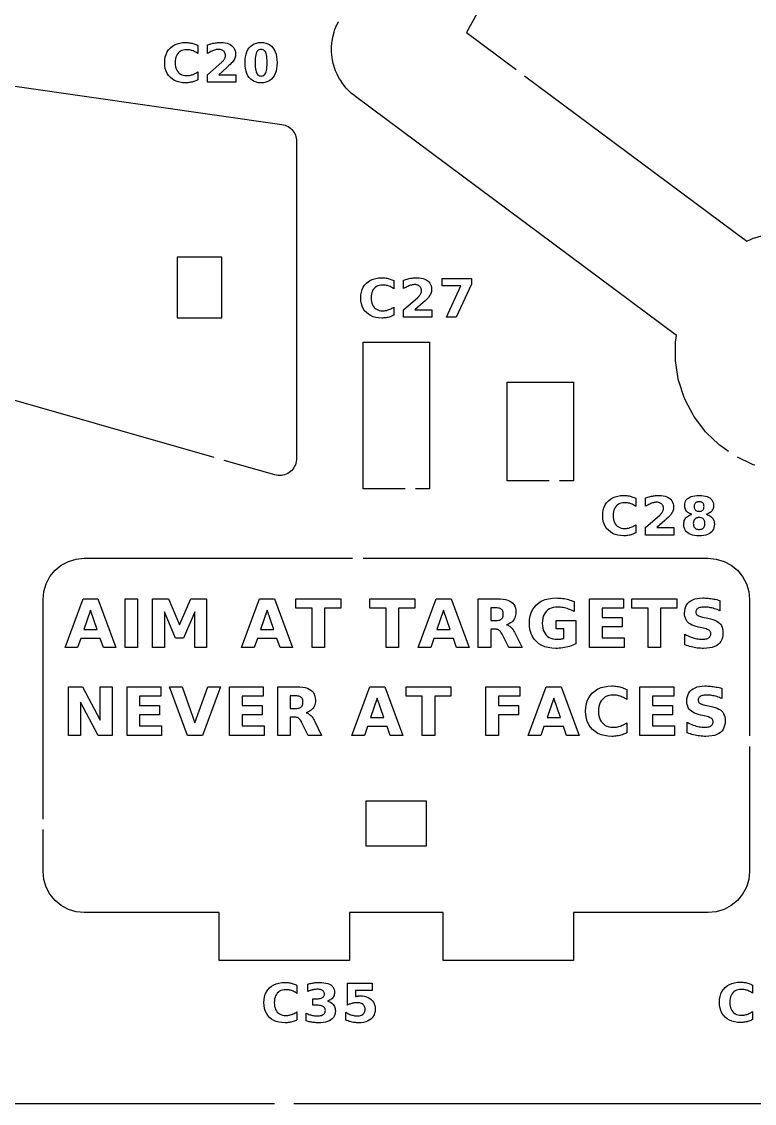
# Model space of a CAD drawing. Header units: millimetres. Extents: x 0 to 300, y 5 to 290.
# Drawn here: x 58.6 to 104.4, y 150 to 217.6 of the extents above; entities that cross this region are included whole.
import ezdxf

# ---------------------------------------------------------------- set-up
doc = ezdxf.new("R2010")
doc.units = ezdxf.units.MM
doc.layers.add('CUT', color=1, linetype='CONTINUOUS')
doc.layers.add('ENGRAVE', color=5, linetype='CONTINUOUS')

msp = doc.modelspace()

# ---------------------------------------------------------------- linework, layer by layer
at = {"layer": 'CUT', "color": 1}
for points in [[(88.0529, 219.9746), (86.3875, 216.9359), (89.497, 214.6198)], [(102.773, 190.743), (102.2959, 191.0723), (102.2118, 191.1355), (102.133, 191.2052), (101.4059, 191.9036), (101.333, 191.9795), (101.2665, 192.061), (100.6608, 192.867), (100.6011, 192.9536), (100.5485, 193.0447), (100.0799, 193.9374), (100.0348, 194.0324), (99.9975, 194.1308), (99.6783, 195.0871), (99.649, 195.1881), (99.628, 195.2912), (99.4662, 196.2864), (99.4536, 196.3908), (99.4493, 196.4959), (99.4493, 197.5041), (99.4536, 197.6092), (99.4662, 197.7136), (99.512, 197.9951), (79.4561, 212.934), (79.4077, 212.9718), (79.2094, 213.1348), (79.1184, 213.2173), (78.957, 213.378), (78.8742, 213.4687), (78.7289, 213.644), (78.6552, 213.7423), (78.5273, 213.9307), (78.4632, 214.0355), (78.3538, 214.2352), (78.3, 214.3456), (78.2102, 214.5549), (78.1671, 214.67), (78.0977, 214.8868), (78.0658, 215.0055), (78.0173, 215.2279), (77.9969, 215.3491), (77.9698, 215.5752), (77.961, 215.6977), (77.9557, 215.9253), (77.9586, 216.0482), (77.9749, 216.2753), (77.9896, 216.3973), (78.0275, 216.6218), (78.0537, 216.7418), (78.1128, 216.9617), (78.1503, 217.0787), (78.2302, 217.2919), (78.2787, 217.4048), (78.3911, 217.6355)], [(90.0183, 214.2315), (103.904, 203.8885), (104.2185, 204.0378), (104.3153, 204.079), (104.4151, 204.1123), (105.3835, 204.3928), (105.4856, 204.418), (105.5894, 204.4349), (106.5903, 204.5564), (106.6951, 204.5649), (106.8003, 204.5649), (107.8077, 204.5243), (107.9126, 204.5158), (108.0164, 204.4989), (109.0042, 204.2973), (109.1064, 204.2721), (109.2062, 204.2388), (109.4684, 204.1393), (124.3127, 217.4196), (124.2712, 217.4961), (124.2219, 217.6124), (124.1838, 217.7329)], [(54.373, 214.1225), (74.8538, 211.1966), (74.9526, 211.1777), (75.0508, 211.1489), (75.1459, 211.111), (75.2369, 211.0641), (75.3231, 211.0088), (75.4036, 210.9456), (75.4777, 210.875), (75.5448, 210.7976), (75.6042, 210.7143), (75.6554, 210.6256), (75.698, 210.5325), (75.7315, 210.4358), (75.7556, 210.3363), (75.7702, 210.235), (75.775, 210.1345), (75.775, 190.3239), (75.77, 190.2213), (75.7548, 190.1178), (75.7296, 190.0163), (75.6947, 189.9177), (75.6503, 189.823), (75.597, 189.733), (75.5351, 189.6487), (75.4654, 189.5707), (75.3884, 189.4999), (75.3049, 189.437), (75.2157, 189.3824), (75.1216, 189.3367), (75.0235, 189.3005), (74.9223, 189.2739), (74.8191, 189.2573), (74.7147, 189.2507), (74.6102, 189.2544), (74.5065, 189.2682), (74.4064, 189.2916), (71.2416, 190.1958)], [(82.55, 188.425), (79.925, 188.425), (79.925, 197.575), (84.075, 197.575), (84.075, 188.425), (83.2, 188.425)], [(70.6166, 190.3744), (48.4029, 196.7212)], [(91.55, 188.925), (88.925, 188.925), (88.925, 195.075), (93.075, 195.075), (93.075, 188.925), (92.2, 188.925)], [(104.4151, 189.8877), (104.3153, 189.921), (104.2185, 189.9622), (103.3177, 190.3897)], [(59.925, 167.7612), (59.925, 181.5037), (59.9741, 182.0024), (60.1207, 182.4855), (60.3587, 182.9308), (60.6789, 183.3211), (61.0692, 183.6413), (61.5145, 183.8793), (61.9976, 184.0259), (62.4963, 184.075), (79.2723, 184.075)], [(79.9223, 184.075), (101.5037, 184.075), (102.0024, 184.0259), (102.4855, 183.8793), (102.9308, 183.6413), (103.3211, 183.3211), (103.6413, 182.9308), (103.8793, 182.4855), (104.0259, 182.0024), (104.075, 181.5037), (104.075, 172.9665)], [(104.075, 172.3165), (104.075, 164.4963), (104.0259, 163.9976), (103.8793, 163.5145), (103.6413, 163.0692), (103.3211, 162.6789), (102.9308, 162.3587), (102.4855, 162.1207), (102.0024, 161.9741), (101.5037, 161.925), (93.075, 161.925), (93.075, 158.925), (84.925, 158.925), (84.925, 161.925), (79.075, 161.925), (79.075, 158.925), (70.925, 158.925), (70.925, 161.925), (62.4963, 161.925), (61.9976, 161.9741), (61.5145, 162.1207), (61.0692, 162.3587), (60.6789, 162.6789), (60.3587, 163.0692), (60.1207, 163.5145), (59.9741, 163.9976), (59.925, 164.4963), (59.925, 167.1112)], [(25.6, 150), (74.4, 150)], [(75.6, 150), (124.4, 150)]]:
    msp.add_lwpolyline(points, dxfattribs=at)
for points in [[(71.095, 202.895), (68.305, 202.895), (68.305, 199.105), (71.095, 199.105), (71.095, 202.895)], [(83.895, 166.105), (83.895, 168.895), (80.105, 168.895), (80.105, 166.105), (83.895, 166.105)]]:
    msp.add_lwpolyline(points, close=True, dxfattribs=at)
at = {"layer": 'ENGRAVE', "color": 5}
for points in [[(69.5373, 213.9467), (69.4785, 213.9205), (69.419, 213.8968), (69.3586, 213.8755), (69.2975, 213.8566), (69.2355, 213.8402), (69.1726, 213.8263), (69.1089, 213.8149), (69.0442, 213.8061), (68.9787, 213.7997), (68.9122, 213.7959), (68.8448, 213.7947), (68.6495, 213.8041), (68.4681, 213.8324), (68.3008, 213.8795), (68.1475, 213.9455), (68.0082, 214.0303), (67.8829, 214.134), (67.7745, 214.2538), (67.6858, 214.3871), (67.6168, 214.5338), (67.5675, 214.6939), (67.538, 214.8675), (67.5281, 215.0544), (67.538, 215.2419), (67.5675, 215.4158), (67.6168, 215.5763), (67.6858, 215.7232), (67.7745, 215.8566), (67.8829, 215.9765), (68.0082, 216.0802), (68.1475, 216.165), (68.3008, 216.231), (68.4681, 216.2781), (68.6495, 216.3064), (68.8448, 216.3158), (68.9122, 216.3146), (68.9787, 216.3108), (69.0442, 216.3044), (69.1089, 216.2956), (69.1726, 216.2842), (69.2355, 216.2702), (69.2975, 216.2538), (69.3586, 216.235), (69.419, 216.2137), (69.4785, 216.19), (69.5373, 216.1638), (69.5952, 216.1352), (69.5952, 215.6322), (69.5373, 215.6701), (69.4796, 215.7044), (69.4222, 215.7352), (69.3651, 215.7624), (69.3083, 215.7862), (69.2517, 215.8064), (69.1948, 215.8233), (69.1369, 215.8371), (69.078, 215.8479), (69.0181, 215.8556), (68.9572, 215.8602), (68.8953, 215.8617), (68.7875, 215.8558), (68.6877, 215.8378), (68.5958, 215.808), (68.5119, 215.7662), (68.436, 215.7125), (68.368, 215.6469), (68.3093, 215.5707), (68.2613, 215.4856), (68.2239, 215.3913), (68.1972, 215.2881), (68.1812, 215.1758), (68.1759, 215.0544), (68.1812, 214.9336), (68.1972, 214.8217), (68.2239, 214.7187), (68.2613, 214.6247), (68.3093, 214.5397), (68.368, 214.4636), (68.436, 214.398), (68.5119, 214.3442), (68.5958, 214.3025), (68.6877, 214.2726), (68.7875, 214.2547), (68.8953, 214.2488), (68.9572, 214.2503), (69.0181, 214.2549), (69.078, 214.2626), (69.1369, 214.2734), (69.1948, 214.2872), (69.2517, 214.3041), (69.3083, 214.3243), (69.3651, 214.348), (69.4222, 214.3753), (69.4796, 214.4061), (69.5373, 214.4404), (69.5952, 214.4783), (69.5952, 213.9753), (69.5373, 213.9467)], [(71.9713, 213.8419), (70.2054, 213.8419), (70.2054, 214.3025), (71.0924, 215.0854), (71.1303, 215.121), (71.1648, 215.1564), (71.1958, 215.1916), (71.2234, 215.2264), (71.2475, 215.261), (71.2682, 215.2953), (71.2856, 215.3297), (71.2999, 215.3646), (71.3109, 215.3999), (71.3188, 215.4356), (71.3236, 215.4719), (71.3252, 215.5085), (71.322, 215.5636), (71.3124, 215.615), (71.2965, 215.6627), (71.2742, 215.7067), (71.2455, 215.747), (71.2104, 215.7836), (71.1701, 215.8154), (71.1255, 215.8415), (71.0768, 215.8617), (71.0238, 215.8762), (70.9666, 215.8849), (70.9053, 215.8878), (70.8557, 215.886), (70.8045, 215.8808), (70.7519, 215.8721), (70.6976, 215.8599), (70.6419, 215.8442), (70.5846, 215.8251), (70.5259, 215.8025), (70.4658, 215.7765), (70.4044, 215.7472), (70.3416, 215.7144), (70.2774, 215.6783), (70.2119, 215.6387), (70.2119, 216.1726), (70.2823, 216.195), (70.3524, 216.2155), (70.4223, 216.2342), (70.4918, 216.2511), (70.5612, 216.2661), (70.6302, 216.2792), (70.6989, 216.2904), (70.7671, 216.2995), (70.8349, 216.3067), (70.9022, 216.3118), (70.9691, 216.3148), (71.0355, 216.3158), (71.1755, 216.3105), (71.3047, 216.2945), (71.423, 216.2678), (71.5306, 216.2305), (71.6274, 216.1824), (71.7134, 216.1238), (71.7872, 216.0555), (71.8476, 215.9789), (71.8946, 215.8939), (71.9282, 215.8004), (71.9483, 215.6986), (71.9551, 215.5883), (71.9522, 215.5228), (71.9437, 215.4589), (71.9294, 215.3964), (71.9095, 215.3355), (71.8839, 215.276), (71.8525, 215.218), (71.8121, 215.1575), (71.759, 215.0906), (71.6934, 215.0172), (71.6153, 214.9373), (71.5245, 214.851), (71.4212, 214.7582), (70.902, 214.3025), (71.9713, 214.3025), (71.9713, 213.8419)], [(74.4891, 214.5196), (74.4385, 214.3719), (74.3734, 214.2396), (74.2938, 214.1226), (74.2009, 214.0224), (74.096, 213.9404), (73.9789, 213.8767), (73.8496, 213.8311), (73.7083, 213.8038), (73.5549, 213.7947), (73.4009, 213.8038), (73.2592, 213.8311), (73.1297, 213.8767), (73.0123, 213.9404), (72.9072, 214.0224), (72.8143, 214.1226), (72.7347, 214.2396), (72.6696, 214.3719), (72.619, 214.5196), (72.5828, 214.6825), (72.5611, 214.8608), (72.5539, 215.0544), (72.5611, 215.2485), (72.5828, 215.4272), (72.619, 215.5905), (72.6696, 215.7384), (72.7347, 215.8708), (72.8143, 215.9879), (72.9072, 216.0881), (73.0123, 216.1701), (73.1297, 216.2338), (73.2592, 216.2794), (73.4009, 216.3067), (73.5549, 216.3158), (73.7083, 216.3067), (73.8496, 216.2794), (73.9789, 216.2338), (74.096, 216.1701), (74.2009, 216.0881), (74.2938, 215.9879), (74.3734, 215.8708), (74.4385, 215.7384), (74.4891, 215.5905), (74.5253, 215.4272), (74.547, 215.2485), (74.5542, 215.0544), (74.547, 214.8608), (74.5253, 214.6825), (74.4891, 214.5196)], [(73.9062, 215.4477), (73.8896, 215.5472), (73.8682, 215.6318), (73.8421, 215.7014), (73.8104, 215.7583), (73.7722, 215.8049), (73.7276, 215.8412), (73.6765, 215.8671), (73.6189, 215.8826), (73.5549, 215.8878), (73.4908, 215.8826), (73.4332, 215.8671), (73.3819, 215.8412), (73.3371, 215.8049), (73.2987, 215.7583), (73.2668, 215.7014), (73.2404, 215.6318), (73.2189, 215.5472), (73.2021, 215.4477), (73.1901, 215.3332), (73.1829, 215.2037), (73.1805, 215.0593), (73.1829, 214.9133), (73.1901, 214.7824), (73.2021, 214.6667), (73.2189, 214.566), (73.2404, 214.4804), (73.2668, 214.4099), (73.2987, 214.3522), (73.3371, 214.305), (73.3819, 214.2683), (73.4332, 214.2421), (73.4908, 214.2263), (73.5549, 214.2211), (73.6184, 214.2263), (73.6757, 214.2421), (73.7266, 214.2683), (73.7712, 214.305), (73.8094, 214.3522), (73.8413, 214.4099), (73.8677, 214.4804), (73.8892, 214.566), (73.906, 214.6667), (73.918, 214.7824), (73.9252, 214.9133), (73.9276, 215.0593), (73.9252, 215.2037), (73.9181, 215.3332), (73.9062, 215.4477)], [(81.7888, 199.2417), (81.7301, 199.2155), (81.6705, 199.1917), (81.6102, 199.1705), (81.549, 199.1516), (81.487, 199.1352), (81.4242, 199.1213), (81.3604, 199.1099), (81.2958, 199.101), (81.2302, 199.0947), (81.1638, 199.0909), (81.0964, 199.0896), (80.9011, 199.099), (80.7197, 199.1273), (80.5524, 199.1745), (80.3991, 199.2404), (80.2598, 199.3253), (80.1345, 199.429), (80.0261, 199.5488), (79.9374, 199.6821), (79.8684, 199.8288), (79.8191, 199.9889), (79.7895, 200.1624), (79.7797, 200.3494), (79.7895, 200.5369), (79.8191, 200.7108), (79.8684, 200.8712), (79.9374, 201.0181), (80.0261, 201.1515), (80.1345, 201.2714), (80.2598, 201.3751), (80.3991, 201.46), (80.5524, 201.5259), (80.7197, 201.5731), (80.9011, 201.6013), (81.0964, 201.6108), (81.1638, 201.6095), (81.2302, 201.6057), (81.2958, 201.5994), (81.3604, 201.5905), (81.4242, 201.5791), (81.487, 201.5652), (81.549, 201.5488), (81.6102, 201.5299), (81.6705, 201.5086), (81.7301, 201.4849), (81.7888, 201.4587), (81.8467, 201.4301), (81.8467, 200.9272), (81.7888, 200.965), (81.7312, 200.9993), (81.6738, 201.0301), (81.6167, 201.0574), (81.5599, 201.0811), (81.5033, 201.1013), (81.4464, 201.1182), (81.3885, 201.1321), (81.3296, 201.1428), (81.2697, 201.1505), (81.2088, 201.1551), (81.1469, 201.1567), (81.0391, 201.1507), (80.9393, 201.1328), (80.8474, 201.103), (80.7635, 201.0612), (80.6875, 201.0075), (80.6195, 200.9418), (80.5608, 200.8657), (80.5128, 200.7805), (80.4755, 200.6863), (80.4488, 200.583), (80.4328, 200.4707), (80.4275, 200.3494), (80.4328, 200.2285), (80.4488, 200.1166), (80.4755, 200.0137), (80.5128, 199.9197), (80.5608, 199.8347), (80.6195, 199.7586), (80.6875, 199.6929), (80.7635, 199.6392), (80.8474, 199.5974), (80.9393, 199.5676), (81.0391, 199.5497), (81.1469, 199.5437), (81.2088, 199.5453), (81.2697, 199.5499), (81.3296, 199.5576), (81.3885, 199.5683), (81.4464, 199.5821), (81.5033, 199.5991), (81.5599, 199.6193), (81.6167, 199.643), (81.6738, 199.6703), (81.7312, 199.7011), (81.7888, 199.7354), (81.8467, 199.7732), (81.8467, 199.2703), (81.7888, 199.2417)], [(84.2229, 199.1368), (82.457, 199.1368), (82.457, 199.5974), (83.344, 200.3803), (83.3819, 200.416), (83.4163, 200.4514), (83.4474, 200.4865), (83.4749, 200.5214), (83.4991, 200.556), (83.5198, 200.5903), (83.5372, 200.6247), (83.5514, 200.6595), (83.5625, 200.6948), (83.5704, 200.7306), (83.5752, 200.7668), (83.5768, 200.8035), (83.5736, 200.8586), (83.564, 200.91), (83.5481, 200.9577), (83.5258, 201.0017), (83.4971, 201.042), (83.462, 201.0785), (83.4217, 201.1104), (83.3771, 201.1364), (83.3283, 201.1567), (83.2754, 201.1711), (83.2182, 201.1798), (83.1568, 201.1827), (83.1072, 201.181), (83.0561, 201.1758), (83.0034, 201.1671), (82.9492, 201.1549), (82.8935, 201.1392), (82.8362, 201.1201), (82.7775, 201.0975), (82.7174, 201.0715), (82.6559, 201.0421), (82.5931, 201.0094), (82.529, 200.9732), (82.4635, 200.9337), (82.4635, 201.4675), (82.5339, 201.4899), (82.604, 201.5105), (82.6738, 201.5292), (82.7434, 201.546), (82.8127, 201.561), (82.8818, 201.5742), (82.9504, 201.5853), (83.0187, 201.5945), (83.0864, 201.6016), (83.1538, 201.6067), (83.2206, 201.6098), (83.287, 201.6108), (83.427, 201.6054), (83.5562, 201.5894), (83.6746, 201.5628), (83.7822, 201.5254), (83.879, 201.4774), (83.9649, 201.4187), (84.0388, 201.3505), (84.0992, 201.2739), (84.1462, 201.1888), (84.1798, 201.0954), (84.1999, 200.9935), (84.2066, 200.8832), (84.2038, 200.8178), (84.1952, 200.7538), (84.181, 200.6914), (84.1611, 200.6304), (84.1354, 200.5709), (84.1041, 200.513), (84.0636, 200.4525), (84.0106, 200.3856), (83.945, 200.3122), (83.8668, 200.2323), (83.7761, 200.146), (83.6728, 200.0532), (83.1536, 199.5974), (84.2229, 199.5974), (84.2229, 199.1368)], [(86.7, 201.2136), (85.7527, 199.1368), (85.1424, 199.1368), (86.0392, 201.1062), (84.8689, 201.1062), (84.8689, 201.5668), (86.7, 201.5668), (86.7, 201.2136)], [(96.9114, 185.634), (96.8527, 185.6078), (96.7932, 185.5841), (96.7328, 185.5628), (96.6716, 185.5439), (96.6097, 185.5275), (96.5468, 185.5136), (96.4831, 185.5022), (96.4184, 185.4933), (96.3529, 185.487), (96.2864, 185.4832), (96.219, 185.4819), (96.0237, 185.4914), (95.8423, 185.5196), (95.675, 185.5668), (95.5217, 185.6328), (95.3824, 185.7176), (95.2571, 185.8213), (95.1487, 185.9411), (95.06, 186.0744), (94.991, 186.2211), (94.9417, 186.3812), (94.9122, 186.5547), (94.9023, 186.7417), (94.9122, 186.9292), (94.9417, 187.1031), (94.991, 187.2636), (95.06, 187.4105), (95.1487, 187.5439), (95.2571, 187.6637), (95.3824, 187.7674), (95.5217, 187.8523), (95.675, 187.9183), (95.8423, 187.9654), (96.0237, 187.9937), (96.219, 188.0031), (96.2864, 188.0018), (96.3529, 187.998), (96.4184, 187.9917), (96.4831, 187.9828), (96.5468, 187.9715), (96.6097, 187.9575), (96.6716, 187.9411), (96.7328, 187.9223), (96.7932, 187.901), (96.8527, 187.8772), (96.9114, 187.8511), (96.9694, 187.8224), (96.9694, 187.3195), (96.9114, 187.3573), (96.8538, 187.3917), (96.7964, 187.4225), (96.7393, 187.4497), (96.6825, 187.4735), (96.6259, 187.4937), (96.569, 187.5106), (96.5111, 187.5244), (96.4522, 187.5352), (96.3923, 187.5428), (96.3314, 187.5475), (96.2695, 187.549), (96.1617, 187.543), (96.0619, 187.5251), (95.97, 187.4953), (95.8861, 187.4535), (95.8101, 187.3998), (95.7421, 187.3342), (95.6835, 187.258), (95.6355, 187.1728), (95.5981, 187.0786), (95.5714, 186.9754), (95.5554, 186.8631), (95.5501, 186.7417), (95.5554, 186.6209), (95.5714, 186.509), (95.5981, 186.406), (95.6355, 186.312), (95.6835, 186.227), (95.7421, 186.1509), (95.8101, 186.0852), (95.8861, 186.0315), (95.97, 185.9898), (96.0619, 185.9599), (96.1617, 185.942), (96.2695, 185.936), (96.3314, 185.9376), (96.3923, 185.9422), (96.4522, 185.9499), (96.5111, 185.9606), (96.569, 185.9745), (96.6259, 185.9914), (96.6825, 186.0116), (96.7393, 186.0353), (96.7964, 186.0626), (96.8538, 186.0934), (96.9114, 186.1277), (96.9694, 186.1655), (96.9694, 185.6626), (96.9114, 185.634)], [(99.3455, 185.5291), (97.5796, 185.5291), (97.5796, 185.9898), (98.4666, 186.7726), (98.5045, 186.8083), (98.539, 186.8437), (98.57, 186.8788), (98.5976, 186.9137), (98.6217, 186.9483), (98.6424, 186.9826), (98.6598, 187.017), (98.6741, 187.0519), (98.6851, 187.0872), (98.693, 187.1229), (98.6978, 187.1591), (98.6994, 187.1958), (98.6962, 187.2509), (98.6866, 187.3023), (98.6707, 187.35), (98.6484, 187.394), (98.6197, 187.4343), (98.5846, 187.4709), (98.5443, 187.5027), (98.4997, 187.5287), (98.451, 187.549), (98.398, 187.5635), (98.3408, 187.5721), (98.2795, 187.575), (98.2299, 187.5733), (98.1787, 187.5681), (98.1261, 187.5594), (98.0718, 187.5472), (98.0161, 187.5315), (97.9588, 187.5124), (97.9001, 187.4898), (97.84, 187.4638), (97.7786, 187.4345), (97.7158, 187.4017), (97.6516, 187.3656), (97.5861, 187.326), (97.5861, 187.8599), (97.6565, 187.8823), (97.7266, 187.9028), (97.7965, 187.9215), (97.866, 187.9384), (97.9354, 187.9533), (98.0044, 187.9665), (98.0731, 187.9777), (98.1413, 187.9868), (98.2091, 187.9939), (98.2764, 187.999), (98.3432, 188.0021), (98.4097, 188.0031), (98.5497, 187.9978), (98.6788, 187.9818), (98.7972, 187.9551), (98.9048, 187.9177), (99.0016, 187.8697), (99.0876, 187.811), (99.1614, 187.7428), (99.2218, 187.6662), (99.2688, 187.5811), (99.3024, 187.4877), (99.3225, 187.3858), (99.3293, 187.2756), (99.3264, 187.2101), (99.3179, 187.1462), (99.3036, 187.0837), (99.2837, 187.0227), (99.2581, 186.9633), (99.2267, 186.9053), (99.1863, 186.8448), (99.1332, 186.7779), (99.0676, 186.7045), (98.9895, 186.6246), (98.8987, 186.5383), (98.7954, 186.4455), (98.2762, 185.9898), (99.3455, 185.9898), (99.3455, 185.5291)], [(100.225, 186.9439), (100.1785, 186.984), (100.138, 187.0282), (100.1037, 187.0762), (100.0757, 187.128), (100.0538, 187.1836), (100.0382, 187.243), (100.0289, 187.3062), (100.0257, 187.3732), (100.0321, 187.4717), (100.0512, 187.562), (100.0831, 187.6442), (100.1277, 187.7183), (100.1851, 187.7842), (100.2552, 187.842), (100.3377, 187.8912), (100.4321, 187.9315), (100.5384, 187.9628), (100.6567, 187.9852), (100.7869, 187.9986), (100.9291, 188.0031), (101.0702, 187.9986), (101.1996, 187.9853), (101.3172, 187.963), (101.4231, 187.9318), (101.5173, 187.8918), (101.5996, 187.8428), (101.6698, 187.7852), (101.7271, 187.7194), (101.7718, 187.6452), (101.8036, 187.5628), (101.8228, 187.4722), (101.8291, 187.3732), (101.826, 187.3062), (101.8166, 187.243), (101.8008, 187.1836), (101.7789, 187.128), (101.7506, 187.0762), (101.716, 187.0282), (101.6753, 186.984), (101.6286, 186.9439), (101.5758, 186.9077), (101.5171, 186.8755), (101.4523, 186.8473), (101.3815, 186.8231), (101.4606, 186.7979), (101.533, 186.768), (101.5986, 186.7334), (101.6575, 186.694), (101.7097, 186.6498), (101.7551, 186.6009), (101.7936, 186.5474), (101.8251, 186.4894), (101.8497, 186.427), (101.8672, 186.36), (101.8777, 186.2886), (101.8812, 186.2127), (101.8745, 186.0972), (101.8545, 185.9915), (101.8212, 185.8956), (101.7745, 185.8095), (101.7145, 185.7332), (101.6411, 185.6667), (101.5547, 185.6102), (101.4553, 185.564), (101.3431, 185.5281), (101.218, 185.5025), (101.08, 185.4871), (100.9291, 185.4819), (100.7776, 185.4871), (100.6391, 185.5025), (100.5134, 185.5281), (100.4006, 185.564), (100.3007, 185.6102), (100.2137, 185.6667), (100.1399, 185.7332), (100.0795, 185.8095), (100.0325, 185.8956), (99.9989, 185.9915), (99.9787, 186.0972), (99.972, 186.2127), (99.9755, 186.2886), (99.986, 186.36), (100.0036, 186.427), (100.0281, 186.4894), (100.0596, 186.5474), (100.0982, 186.6009), (100.1436, 186.6498), (100.1957, 186.694), (100.2546, 186.7334), (100.3202, 186.768), (100.3926, 186.7979), (100.4717, 186.8231), (100.401, 186.8473), (100.3363, 186.8755), (100.2776, 186.9077), (100.225, 186.9439)], [(100.6383, 187.1816), (100.654, 187.1463), (100.6741, 187.1147), (100.6988, 187.0868), (100.7275, 187.0629), (100.7602, 187.0434), (100.7966, 187.0282), (100.8369, 187.0173), (100.8811, 187.0108), (100.9291, 187.0086), (100.976, 187.0108), (101.0193, 187.0173), (101.0589, 187.0282), (101.0947, 187.0434), (101.1269, 187.0629), (101.1553, 187.0868), (101.1797, 187.1147), (101.1996, 187.1463), (101.2151, 187.1816), (101.2262, 187.2206), (101.2328, 187.2633), (101.2351, 187.3097), (101.2328, 187.3561), (101.2262, 187.3988), (101.2151, 187.4377), (101.1996, 187.4729), (101.1797, 187.5043), (101.1553, 187.5319), (101.1269, 187.5555), (101.0947, 187.5749), (101.0589, 187.5899), (101.0193, 187.6006), (100.976, 187.6071), (100.9291, 187.6092), (100.8811, 187.607), (100.8369, 187.6005), (100.7966, 187.5897), (100.7602, 187.5745), (100.7275, 187.555), (100.6988, 187.5311), (100.6741, 187.5032), (100.654, 187.4718), (100.6383, 187.4367), (100.6271, 187.398), (100.6204, 187.3557), (100.6182, 187.3097), (100.6204, 187.2633), (100.6271, 187.2206), (100.6383, 187.1816)], [(100.7309, 186.5737), (100.6926, 186.5497), (100.6589, 186.5204), (100.63, 186.486), (100.6064, 186.4471), (100.5881, 186.4036), (100.575, 186.3554), (100.5671, 186.3027), (100.5645, 186.2453), (100.5671, 186.1879), (100.575, 186.1352), (100.5881, 186.0872), (100.6064, 186.0438), (100.63, 186.0051), (100.6589, 185.971), (100.6926, 185.9419), (100.7309, 185.9181), (100.7736, 185.8996), (100.8209, 185.8864), (100.8727, 185.8785), (100.9291, 185.8758), (100.9849, 185.8785), (101.0361, 185.8864), (101.0829, 185.8996), (101.1251, 185.9181), (101.1628, 185.9419), (101.196, 185.971), (101.2243, 186.0051), (101.2475, 186.0438), (101.2656, 186.0872), (101.2785, 186.1352), (101.2862, 186.1879), (101.2888, 186.2453), (101.2862, 186.3031), (101.2785, 186.3562), (101.2656, 186.4046), (101.2475, 186.4482), (101.2243, 186.4871), (101.196, 186.5212), (101.1628, 186.5503), (101.1251, 186.5741), (101.0829, 186.5926), (101.0361, 186.6058), (100.9849, 186.6137), (100.9291, 186.6164), (100.8727, 186.6137), (100.8209, 186.6057), (100.7736, 186.5924), (100.7309, 186.5737)], [(62.425, 181.5375), (63.3589, 181.5375), (64.484, 178.5), (63.6966, 178.5), (63.5054, 179.0534), (62.2806, 179.0534), (62.0873, 178.5), (61.3, 178.5), (62.425, 181.5375)], [(65.0535, 181.5375), (65.8368, 181.5375), (65.8368, 178.5), (65.0535, 178.5), (65.0535, 181.5375)], [(70.1497, 181.5375), (70.1497, 178.5), (69.4092, 178.5), (69.4092, 180.7217), (68.7093, 179.0839), (68.2129, 179.0839), (67.513, 180.7217), (67.513, 178.5), (66.7704, 178.5), (66.7704, 181.5375), (67.7673, 181.5375), (68.4591, 179.9119), (69.1549, 181.5375), (70.1497, 181.5375)], [(73.4636, 181.5375), (74.3975, 181.5375), (75.5225, 178.5), (74.7352, 178.5), (74.5439, 179.0534), (73.3192, 179.0534), (73.1259, 178.5), (72.3385, 178.5), (73.4636, 181.5375)], [(77.5223, 178.5), (76.739, 178.5), (76.739, 180.9455), (75.7299, 180.9455), (75.7299, 181.5375), (78.5294, 181.5375), (78.5294, 180.9455), (77.5223, 180.9455), (77.5223, 178.5)], [(82.1484, 178.5), (81.3652, 178.5), (81.3652, 180.9455), (80.356, 180.9455), (80.356, 181.5375), (83.1555, 181.5375), (83.1555, 180.9455), (82.1484, 180.9455), (82.1484, 178.5)], [(85.4238, 181.5375), (86.5489, 178.5), (85.7616, 178.5), (85.5703, 179.0534), (84.3455, 179.0534), (84.1523, 178.5), (83.3649, 178.5), (84.49, 181.5375), (85.4238, 181.5375)], [(88.3147, 181.5375), (88.5059, 181.5319), (88.6792, 181.5151), (88.8348, 181.4872), (88.9725, 181.448), (89.0925, 181.3976), (89.1946, 181.3361), (89.2801, 181.2625), (89.35, 181.1758), (89.4044, 181.0762), (89.4433, 180.9636), (89.4666, 180.8379), (89.4744, 180.6993), (89.4703, 180.6019), (89.4582, 180.5105), (89.438, 180.4252), (89.4097, 180.3457), (89.3733, 180.2723), (89.3289, 180.2049), (89.2763, 180.1433), (89.2155, 180.0874), (89.1466, 180.0371), (89.0694, 179.9924), (88.984, 179.9534), (88.8905, 179.9201), (88.9431, 179.9053), (88.9939, 179.8854), (89.0428, 179.8603), (89.0898, 179.8301), (89.135, 179.7948), (89.1783, 179.7543), (89.2208, 179.7075), (89.2635, 179.6533), (89.3063, 179.5918), (89.3492, 179.5228), (89.3924, 179.4464), (89.4357, 179.3626), (89.8609, 178.5), (89.0268, 178.5), (88.6565, 179.2548), (88.6191, 179.3267), (88.5816, 179.3907), (88.5438, 179.4466), (88.5059, 179.4944), (88.4679, 179.5343), (88.4296, 179.5661), (88.3892, 179.5916), (88.3445, 179.6124), (88.2956, 179.6286), (88.2425, 179.6402), (88.1851, 179.6472), (88.1235, 179.6495), (87.9017, 179.6495), (87.9017, 178.5), (87.1184, 178.5), (87.1184, 181.5375), (88.3147, 181.5375)], [(92.9252, 178.6012), (92.8232, 178.5676), (92.72, 178.5379), (92.6155, 178.5122), (92.5098, 178.4904), (92.403, 178.4726), (92.295, 178.4588), (92.186, 178.4489), (92.0758, 178.443), (91.9644, 178.441), (91.7202, 178.4528), (91.4936, 178.4881), (91.2844, 178.547), (91.0928, 178.6295), (90.9186, 178.7356), (90.762, 178.8652), (90.6265, 179.015), (90.5156, 179.1816), (90.4294, 179.3649), (90.3678, 179.5651), (90.3308, 179.782), (90.3185, 180.0157), (90.3311, 180.2518), (90.3687, 180.4705), (90.4314, 180.6718), (90.5193, 180.8557), (90.6322, 181.0222), (90.7702, 181.1713), (90.93, 181.3), (91.1084, 181.4053), (91.3053, 181.4872), (91.5207, 181.5457), (91.7547, 181.5807), (92.0072, 181.5924), (92.1075, 181.5909), (92.2064, 181.5861), (92.3039, 181.5782), (92.4, 181.5671), (92.4947, 181.5529), (92.588, 181.5355), (92.6797, 181.515), (92.7696, 181.4914), (92.8578, 181.4648), (92.9443, 181.4351), (93.029, 181.4024), (93.1119, 181.3666), (93.1119, 180.738), (93.0272, 180.7841), (92.9427, 180.8261), (92.8583, 180.8641), (92.7742, 180.898), (92.6902, 180.9278), (92.6063, 180.9536), (92.5225, 180.9754), (92.4387, 180.9932), (92.3548, 181.007), (92.2709, 181.0169), (92.1868, 181.0228), (92.1028, 181.0248), (91.9528, 181.0176), (91.8147, 180.9958), (91.6885, 180.9595), (91.5743, 180.9086), (91.4719, 180.8433), (91.3816, 180.7634), (91.3042, 180.67), (91.2408, 180.5641), (91.1916, 180.4457), (91.1564, 180.3149), (91.1353, 180.1715), (91.1283, 180.0157), (91.135, 179.8611), (91.1554, 179.7187), (91.1893, 179.5885), (91.2368, 179.4705), (91.2978, 179.3647), (91.3724, 179.2711), (91.4595, 179.1909), (91.558, 179.1253), (91.6679, 179.0742), (91.7892, 179.0378), (91.922, 179.0159), (92.0662, 179.0086), (92.1064, 179.0091), (92.1456, 179.0103), (92.1839, 179.0124), (92.2212, 179.0154), (92.2576, 179.0192), (92.293, 179.0239), (92.3273, 179.0295), (92.3605, 179.036), (92.3924, 179.0435), (92.4232, 179.0519), (92.4528, 179.0613), (92.4812, 179.0717), (92.4812, 179.6617), (92.0031, 179.6617), (92.0031, 180.1866), (93.2238, 180.1866), (93.2238, 178.7258), (93.1255, 178.6803), (93.026, 178.6388), (92.9252, 178.6012)], [(94.8634, 180.3799), (96.1147, 180.3799), (96.1147, 179.7878), (94.8634, 179.7878), (94.8634, 179.092), (96.2388, 179.092), (96.2388, 178.5), (94.0802, 178.5), (94.0802, 181.5375), (96.194, 181.5375), (96.194, 180.9455), (94.8634, 180.9455), (94.8634, 180.3799)], [(98.5234, 178.5), (97.7401, 178.5), (97.7401, 180.9455), (96.731, 180.9455), (96.731, 181.5375), (99.5304, 181.5375), (99.5304, 180.9455), (98.5234, 180.9455), (98.5234, 178.5)], [(101.9686, 180.8972), (101.8876, 180.9238), (101.8072, 180.9473), (101.7275, 180.9679), (101.6489, 180.9853), (101.5718, 180.9995), (101.4961, 181.0106), (101.4219, 181.0185), (101.3492, 181.0232), (101.2779, 181.0248), (101.1884, 181.0227), (101.107, 181.0162), (101.0338, 181.0055), (100.9687, 180.9905), (100.9117, 180.9711), (100.8629, 180.9475), (100.8218, 180.9194), (100.7883, 180.8865), (100.7622, 180.8488), (100.7435, 180.8065), (100.7323, 180.7593), (100.7286, 180.7074), (100.7311, 180.6682), (100.7387, 180.632), (100.7512, 180.5988), (100.7688, 180.5686), (100.7915, 180.5414), (100.8191, 180.5172), (100.8534, 180.495), (100.8959, 180.4739), (100.9465, 180.4539), (101.0054, 180.4349), (101.0725, 180.417), (101.1477, 180.4002), (101.4814, 180.3331), (101.6421, 180.2962), (101.7865, 180.2535), (101.9147, 180.2049), (102.0266, 180.1504), (102.1222, 180.0901), (102.2016, 180.0238), (102.2669, 179.9498), (102.3203, 179.8661), (102.3618, 179.7726), (102.3915, 179.6694), (102.4093, 179.5565), (102.4152, 179.4338), (102.4069, 179.2735), (102.3821, 179.1274), (102.3407, 178.9957), (102.2827, 178.8782), (102.2082, 178.775), (102.1171, 178.6862), (102.0091, 178.6112), (101.8835, 178.55), (101.7405, 178.5023), (101.58, 178.4682), (101.4021, 178.4478), (101.2067, 178.441), (101.1103, 178.4425), (101.0139, 178.4471), (100.9173, 178.4547), (100.8206, 178.4654), (100.7238, 178.4791), (100.6269, 178.4959), (100.5299, 178.5157), (100.4329, 178.5384), (100.3359, 178.5641), (100.239, 178.5927), (100.142, 178.6242), (100.045, 178.6587), (100.045, 179.3199), (100.1414, 179.2705), (100.2368, 179.2253), (100.3311, 179.1844), (100.4243, 179.1477), (100.5165, 179.1152), (100.6075, 179.087), (100.6975, 179.063), (100.7865, 179.0434), (100.8743, 179.0282), (100.9611, 179.0173), (101.0468, 179.0108), (101.1314, 179.0086), (101.2135, 179.011), (101.289, 179.0181), (101.3578, 179.03), (101.4199, 179.0466), (101.4753, 179.068), (101.5241, 179.0941), (101.5657, 179.1246), (101.5998, 179.1592), (101.6263, 179.1978), (101.6453, 179.2406), (101.6566, 179.2874), (101.6604, 179.3382), (101.6578, 179.3839), (101.6501, 179.4259), (101.6373, 179.4644), (101.6193, 179.4992), (101.5961, 179.5304), (101.5678, 179.5579), (101.5319, 179.5833), (101.4857, 179.6077), (101.4292, 179.6312), (101.3626, 179.6538), (101.2857, 179.6755), (101.1986, 179.6963), (100.8954, 179.7634), (100.7503, 179.7992), (100.6188, 179.8414), (100.501, 179.8901), (100.3967, 179.9452), (100.3061, 180.0067), (100.2291, 180.0747), (100.1648, 180.15), (100.1121, 180.2336), (100.0712, 180.3255), (100.042, 180.4255), (100.0244, 180.5339), (100.0186, 180.6505), (100.0267, 180.7959), (100.0511, 180.9297), (100.0918, 181.0518), (100.1488, 181.1623), (100.222, 181.2611), (100.3115, 181.3483), (100.4163, 181.4229), (100.5353, 181.4839), (100.6686, 181.5314), (100.8161, 181.5653), (100.9778, 181.5857), (101.1538, 181.5924), (101.2376, 181.5914), (101.3222, 181.5883), (101.4076, 181.583), (101.4938, 181.5757), (101.5808, 181.5663), (101.6685, 181.5548), (101.7572, 181.5412), (101.8469, 181.5255), (101.9376, 181.5078), (102.0293, 181.4879), (102.1221, 181.4659), (102.2158, 181.4419), (102.2158, 180.799), (102.1327, 180.8348), (102.0503, 180.8675), (101.9686, 180.8972)], [(63.308, 179.6169), (62.893, 180.8254), (62.4759, 179.6169), (63.308, 179.6169)], [(74.3466, 179.6169), (73.9316, 180.8254), (73.5145, 179.6169), (74.3466, 179.6169)], [(84.9579, 180.8254), (84.5409, 179.6169), (85.373, 179.6169), (84.9579, 180.8254)], [(88.4976, 180.2314), (88.5448, 180.2543), (88.5843, 180.2822), (88.6169, 180.316), (88.6436, 180.3564), (88.6644, 180.4033), (88.6792, 180.4567), (88.6881, 180.5168), (88.6911, 180.5833), (88.6881, 180.6492), (88.6792, 180.7086), (88.6644, 180.7614), (88.6436, 180.8076), (88.6169, 180.8473), (88.5843, 180.8804), (88.5448, 180.9077), (88.4976, 180.9301), (88.4426, 180.9475), (88.3799, 180.9599), (88.3095, 180.9674), (88.2313, 180.9699), (87.9017, 180.9699), (87.9017, 180.1907), (88.2313, 180.1907), (88.3095, 180.1932), (88.3799, 180.2008), (88.4426, 180.2136), (88.4976, 180.2314)], [(63.5003, 176.0375), (64.2429, 176.0375), (64.2429, 173), (63.368, 173), (62.2633, 175.0833), (62.2633, 173), (61.5207, 173), (61.5207, 176.0375), (62.3955, 176.0375), (63.5003, 173.9542), (63.5003, 176.0375)], [(65.9578, 174.8799), (67.209, 174.8799), (67.209, 174.2878), (65.9578, 174.2878), (65.9578, 173.592), (67.3331, 173.592), (67.3331, 173), (65.1745, 173), (65.1745, 176.0375), (67.2884, 176.0375), (67.2884, 175.4455), (65.9578, 175.4455), (65.9578, 174.8799)], [(71.0093, 176.0375), (69.8842, 173), (68.9504, 173), (67.8253, 176.0375), (68.6127, 176.0375), (69.4183, 173.7955), (70.222, 176.0375), (71.0093, 176.0375)], [(72.3621, 175.4455), (72.3621, 174.8799), (73.6133, 174.8799), (73.6133, 174.2878), (72.3621, 174.2878), (72.3621, 173.592), (73.7374, 173.592), (73.7374, 173), (71.5788, 173), (71.5788, 176.0375), (73.6927, 176.0375), (73.6927, 175.4455), (72.3621, 175.4455)], [(75.9792, 176.0319), (76.1526, 176.0151), (76.3081, 175.9872), (76.4459, 175.948), (76.5658, 175.8976), (76.668, 175.8361), (76.7534, 175.7625), (76.8234, 175.6758), (76.8778, 175.5762), (76.9166, 175.4636), (76.9399, 175.3379), (76.9477, 175.1993), (76.9437, 175.1019), (76.9316, 175.0105), (76.9113, 174.9252), (76.8831, 174.8457), (76.8467, 174.7723), (76.8022, 174.7049), (76.7497, 174.6433), (76.6889, 174.5874), (76.6199, 174.5371), (76.5427, 174.4924), (76.4574, 174.4534), (76.3638, 174.4201), (76.4165, 174.4053), (76.4672, 174.3854), (76.5161, 174.3603), (76.5632, 174.3301), (76.6084, 174.2948), (76.6517, 174.2543), (76.6942, 174.2075), (76.7368, 174.1533), (76.7796, 174.0918), (76.8226, 174.0228), (76.8657, 173.9464), (76.9091, 173.8626), (77.3343, 173), (76.5001, 173), (76.1298, 173.7548), (76.0925, 173.8267), (76.0549, 173.8907), (76.0172, 173.9466), (75.9793, 173.9944), (75.9412, 174.0343), (75.903, 174.0661), (75.8626, 174.0916), (75.8179, 174.1124), (75.769, 174.1286), (75.7158, 174.1402), (75.6584, 174.1472), (75.5968, 174.1495), (75.375, 174.1495), (75.375, 173), (74.5918, 173), (74.5918, 176.0375), (75.788, 176.0375), (75.9792, 176.0319)], [(81.2809, 176.0375), (82.406, 173), (81.6186, 173), (81.4274, 173.5534), (80.2026, 173.5534), (80.0093, 173), (79.222, 173), (80.347, 176.0375), (81.2809, 176.0375)], [(84.4057, 173), (83.6224, 173), (83.6224, 175.4455), (82.6133, 175.4455), (82.6133, 176.0375), (85.4128, 176.0375), (85.4128, 175.4455), (84.4057, 175.4455), (84.4057, 173)], [(88.3849, 175.4455), (88.3849, 174.8799), (89.6361, 174.8799), (89.6361, 174.2878), (88.3849, 174.2878), (88.3849, 173), (87.6016, 173), (87.6016, 176.0375), (89.7155, 176.0375), (89.7155, 175.4455), (88.3849, 175.4455)], [(92.3113, 176.0375), (93.4364, 173), (92.649, 173), (92.4578, 173.5534), (91.233, 173.5534), (91.0398, 173), (90.2524, 173), (91.3775, 176.0375), (92.3113, 176.0375)], [(96.1945, 173.0687), (96.1191, 173.042), (96.0426, 173.0185), (95.9651, 172.998), (95.8866, 172.9806), (95.8069, 172.9663), (95.7261, 172.9552), (95.6441, 172.9473), (95.5611, 172.9426), (95.4768, 172.941), (95.2327, 172.9528), (95.006, 172.9881), (94.7968, 173.047), (94.6052, 173.1295), (94.4311, 173.2356), (94.2745, 173.3652), (94.1389, 173.515), (94.0281, 173.6816), (93.9418, 173.8649), (93.8802, 174.0651), (93.8433, 174.282), (93.8309, 174.5157), (93.8433, 174.75), (93.8802, 174.9675), (93.9418, 175.168), (94.0281, 175.3517), (94.1389, 175.5184), (94.2745, 175.6683), (94.4311, 175.7979), (94.6052, 175.9039), (94.7968, 175.9864), (95.006, 176.0453), (95.2327, 176.0807), (95.4768, 176.0924), (95.5611, 176.0909), (95.6441, 176.0861), (95.7261, 176.0782), (95.8069, 176.0671), (95.8866, 176.0529), (95.9651, 176.0355), (96.0426, 176.015), (96.1191, 175.9914), (96.1945, 175.9648), (96.2689, 175.9351), (96.3424, 175.9024), (96.4148, 175.8666), (96.4148, 175.238), (96.3424, 175.2853), (96.2703, 175.3282), (96.1986, 175.3666), (96.1272, 175.4007), (96.0562, 175.4304), (95.9855, 175.4556), (95.9143, 175.4768), (95.8419, 175.4941), (95.7683, 175.5075), (95.6934, 175.5171), (95.6173, 175.5229), (95.5399, 175.5248), (95.4052, 175.5174), (95.2804, 175.495), (95.1656, 175.4577), (95.0607, 175.4055), (94.9657, 175.3383), (94.8807, 175.2563), (94.8074, 175.1611), (94.7474, 175.0546), (94.7007, 174.9368), (94.6673, 174.8078), (94.6473, 174.6674), (94.6407, 174.5157), (94.6473, 174.3646), (94.6673, 174.2248), (94.7007, 174.0961), (94.7474, 173.9786), (94.8074, 173.8723), (94.8807, 173.7772), (94.9657, 173.6951), (95.0607, 173.628), (95.1656, 173.5758), (95.2804, 173.5385), (95.4052, 173.5161), (95.5399, 173.5086), (95.6173, 173.5105), (95.6934, 173.5163), (95.7683, 173.5259), (95.8419, 173.5394), (95.9143, 173.5567), (95.9855, 173.5778), (96.0562, 173.6031), (96.1272, 173.6327), (96.1986, 173.6668), (96.2703, 173.7053), (96.3424, 173.7482), (96.4148, 173.7955), (96.4148, 173.1668), (96.3424, 173.1311), (96.2689, 173.0983), (96.1945, 173.0687)], [(98.0137, 174.8799), (99.2649, 174.8799), (99.2649, 174.2878), (98.0137, 174.2878), (98.0137, 173.592), (99.389, 173.592), (99.389, 173), (97.2304, 173), (97.2304, 176.0375), (99.3443, 176.0375), (99.3443, 175.4455), (98.0137, 175.4455), (98.0137, 174.8799)], [(102.11, 175.3972), (102.029, 175.4238), (101.9486, 175.4473), (101.8689, 175.4679), (101.7903, 175.4853), (101.7132, 175.4995), (101.6375, 175.5106), (101.5633, 175.5185), (101.4906, 175.5232), (101.4193, 175.5248), (101.3298, 175.5227), (101.2484, 175.5162), (101.1752, 175.5055), (101.1101, 175.4905), (101.0531, 175.4711), (101.0043, 175.4475), (100.9632, 175.4194), (100.9297, 175.3865), (100.9036, 175.3488), (100.8849, 175.3065), (100.8737, 175.2593), (100.87, 175.2074), (100.8725, 175.1682), (100.8801, 175.132), (100.8926, 175.0988), (100.9102, 175.0686), (100.9329, 175.0414), (100.9605, 175.0172), (100.9948, 174.995), (101.0373, 174.9739), (101.0879, 174.9539), (101.1468, 174.9349), (101.2139, 174.917), (101.2891, 174.9002), (101.6228, 174.8331), (101.7835, 174.7962), (101.9279, 174.7535), (102.0561, 174.7049), (102.168, 174.6504), (102.2636, 174.5901), (102.343, 174.5238), (102.4083, 174.4498), (102.4617, 174.3661), (102.5032, 174.2726), (102.5329, 174.1694), (102.5507, 174.0565), (102.5566, 173.9338), (102.5483, 173.7735), (102.5235, 173.6274), (102.4821, 173.4957), (102.4241, 173.3782), (102.3496, 173.275), (102.2585, 173.1862), (102.1505, 173.1112), (102.0249, 173.05), (101.8819, 173.0023), (101.7214, 172.9682), (101.5435, 172.9478), (101.3481, 172.941), (101.2517, 172.9425), (101.1553, 172.9471), (101.0587, 172.9547), (100.962, 172.9654), (100.8652, 172.9791), (100.7683, 172.9959), (100.6713, 173.0157), (100.5743, 173.0384), (100.4773, 173.0641), (100.3804, 173.0927), (100.2834, 173.1242), (100.1864, 173.1587), (100.1864, 173.8199), (100.2828, 173.7705), (100.3782, 173.7253), (100.4725, 173.6844), (100.5657, 173.6477), (100.6579, 173.6152), (100.7489, 173.587), (100.8389, 173.563), (100.9279, 173.5434), (101.0157, 173.5282), (101.1025, 173.5173), (101.1882, 173.5108), (101.2728, 173.5086), (101.3549, 173.511), (101.4304, 173.5181), (101.4992, 173.53), (101.5613, 173.5466), (101.6167, 173.568), (101.6655, 173.5941), (101.7071, 173.6246), (101.7412, 173.6592), (101.7677, 173.6978), (101.7867, 173.7406), (101.798, 173.7874), (101.8018, 173.8382), (101.7992, 173.8839), (101.7915, 173.9259), (101.7787, 173.9644), (101.7607, 173.9992), (101.7375, 174.0304), (101.7092, 174.0579), (101.6733, 174.0833), (101.6271, 174.1077), (101.5706, 174.1312), (101.504, 174.1538), (101.4271, 174.1755), (101.34, 174.1963), (101.0368, 174.2634), (100.8917, 174.2992), (100.7602, 174.3414), (100.6424, 174.3901), (100.5381, 174.4452), (100.4475, 174.5067), (100.3705, 174.5747), (100.3062, 174.65), (100.2535, 174.7336), (100.2126, 174.8255), (100.1833, 174.9255), (100.1658, 175.0339), (100.16, 175.1505), (100.1681, 175.2959), (100.1925, 175.4297), (100.2332, 175.5518), (100.2902, 175.6623), (100.3634, 175.7611), (100.4529, 175.8483), (100.5577, 175.9229), (100.6767, 175.9839), (100.81, 176.0314), (100.9575, 176.0653), (101.1192, 176.0857), (101.2952, 176.0924), (101.379, 176.0914), (101.4636, 176.0883), (101.549, 176.083), (101.6352, 176.0757), (101.7222, 176.0663), (101.8099, 176.0548), (101.8986, 176.0412), (101.9883, 176.0255), (102.079, 176.0078), (102.1707, 175.9879), (102.2635, 175.9659), (102.3572, 175.9419), (102.3572, 175.299), (102.2741, 175.3348), (102.1917, 175.3675), (102.11, 175.3972)], [(76.0181, 174.7543), (76.0576, 174.7822), (76.0903, 174.816), (76.117, 174.8564), (76.1377, 174.9033), (76.1526, 174.9567), (76.1615, 175.0168), (76.1644, 175.0833), (76.1615, 175.1492), (76.1526, 175.2086), (76.1377, 175.2614), (76.117, 175.3076), (76.0903, 175.3473), (76.0576, 175.3804), (76.0181, 175.4077), (75.9709, 175.4301), (75.916, 175.4475), (75.8533, 175.4599), (75.7828, 175.4674), (75.7046, 175.4699), (75.375, 175.4699), (75.375, 174.6907), (75.7046, 174.6907), (75.7828, 174.6932), (75.8533, 174.7008), (75.916, 174.7136), (75.9709, 174.7314), (76.0181, 174.7543)], [(80.815, 175.3254), (80.3979, 174.1169), (81.23, 174.1169), (80.815, 175.3254)], [(91.8454, 175.3254), (91.4283, 174.1169), (92.2605, 174.1169), (91.8454, 175.3254)], [(75.6782, 155.1634), (75.6186, 155.1397), (75.5583, 155.1184), (75.4971, 155.0995), (75.4351, 155.0831), (75.3723, 155.0692), (75.3085, 155.0578), (75.2439, 155.0489), (75.1783, 155.0426), (75.1119, 155.0388), (75.0445, 155.0375), (74.8491, 155.0469), (74.6678, 155.0752), (74.5005, 155.1224), (74.3472, 155.1883), (74.2079, 155.2732), (74.0826, 155.3769), (73.9742, 155.4967), (73.8855, 155.63), (73.8165, 155.7767), (73.7672, 155.9368), (73.7376, 156.1103), (73.7278, 156.2973), (73.7376, 156.4848), (73.7672, 156.6587), (73.8165, 156.8191), (73.8855, 156.966), (73.9742, 157.0994), (74.0826, 157.2193), (74.2079, 157.323), (74.3472, 157.4079), (74.5005, 157.4738), (74.6678, 157.521), (74.8491, 157.5493), (75.0445, 157.5587), (75.1119, 157.5574), (75.1783, 157.5536), (75.2439, 157.5473), (75.3085, 157.5384), (75.3723, 157.527), (75.4351, 157.5131), (75.4971, 157.4967), (75.5583, 157.4778), (75.6186, 157.4565), (75.6782, 157.4328), (75.7369, 157.4066), (75.7948, 157.378), (75.7948, 156.8751), (75.7369, 156.9129), (75.6793, 156.9472), (75.6219, 156.978), (75.5648, 157.0053), (75.508, 157.029), (75.4514, 157.0492), (75.3945, 157.0661), (75.3366, 157.08), (75.2776, 157.0907), (75.2177, 157.0984), (75.1568, 157.103), (75.0949, 157.1046), (74.9872, 157.0986), (74.8873, 157.0807), (74.7955, 157.0509), (74.7116, 157.0091), (74.6356, 156.9554), (74.5676, 156.8897), (74.5089, 156.8136), (74.4609, 156.7284), (74.4236, 156.6342), (74.3969, 156.5309), (74.3809, 156.4186), (74.3755, 156.2973), (74.3809, 156.1764), (74.3969, 156.0645), (74.4236, 155.9616), (74.4609, 155.8676), (74.5089, 155.7826), (74.5676, 155.7065), (74.6356, 155.6408), (74.7116, 155.5871), (74.7955, 155.5453), (74.8873, 155.5155), (74.9872, 155.4976), (75.0949, 155.4916), (75.1568, 155.4932), (75.2177, 155.4978), (75.2776, 155.5055), (75.3366, 155.5162), (75.3945, 155.5301), (75.4514, 155.547), (75.508, 155.5672), (75.5648, 155.5909), (75.6219, 155.6182), (75.6793, 155.649), (75.7369, 155.6833), (75.7948, 155.7211), (75.7948, 155.2182), (75.7369, 155.1896), (75.6782, 155.1634)], [(77.8448, 156.3422), (77.9104, 156.3081), (77.9693, 156.2687), (78.0218, 156.2242), (78.0676, 156.1744), (78.1067, 156.1197), (78.1386, 156.0602), (78.1635, 155.996), (78.1812, 155.927), (78.1919, 155.8533), (78.1954, 155.7748), (78.1877, 155.6592), (78.1647, 155.5532), (78.1262, 155.4568), (78.0724, 155.3701), (78.0033, 155.293), (77.9187, 155.2255), (77.8194, 155.1681), (77.706, 155.1211), (77.5785, 155.0845), (77.4369, 155.0584), (77.2812, 155.0427), (77.1114, 155.0375), (77.049, 155.0384), (76.9865, 155.0409), (76.924, 155.045), (76.8615, 155.0509), (76.7989, 155.0584), (76.7363, 155.0676), (76.6737, 155.0785), (76.6114, 155.091), (76.5493, 155.1053), (76.4874, 155.1212), (76.4258, 155.1387), (76.3643, 155.158), (76.3643, 155.6414), (76.4229, 155.6133), (76.4813, 155.5876), (76.5395, 155.5643), (76.5976, 155.5433), (76.6556, 155.5248), (76.7135, 155.5087), (76.7711, 155.495), (76.8284, 155.4838), (76.8854, 155.4751), (76.9421, 155.4689), (76.9984, 155.4652), (77.0545, 155.464), (77.1342, 155.4663), (77.2075, 155.4735), (77.2744, 155.4855), (77.3348, 155.5023), (77.3887, 155.5239), (77.4361, 155.5502), (77.4767, 155.581), (77.5098, 155.616), (77.5356, 155.6552), (77.554, 155.6985), (77.5651, 155.746), (77.5688, 155.7976), (77.565, 155.8507), (77.5537, 155.8993), (77.5348, 155.9435), (77.5084, 155.9832), (77.4744, 156.0184), (77.4329, 156.0491), (77.384, 156.0752), (77.3279, 156.0965), (77.2646, 156.1132), (77.1942, 156.125), (77.1165, 156.1322), (77.0317, 156.1345), (76.781, 156.1345), (76.781, 156.5382), (77.0447, 156.5382), (77.12, 156.5402), (77.1886, 156.5464), (77.2506, 156.5567), (77.3058, 156.5711), (77.3544, 156.5896), (77.3962, 156.6122), (77.4316, 156.6391), (77.4604, 156.6702), (77.4829, 156.7056), (77.499, 156.7453), (77.5086, 156.7893), (77.5118, 156.8376), (77.5087, 156.8825), (77.4993, 156.9239), (77.4837, 156.9618), (77.4619, 156.9961), (77.4338, 157.0269), (77.3995, 157.0541), (77.3595, 157.0775), (77.3143, 157.0966), (77.264, 157.1115), (77.2085, 157.1221), (77.1479, 157.1285), (77.0821, 157.1306), (77.0316, 157.1297), (76.9808, 157.1268), (76.9299, 157.1221), (76.8789, 157.1154), (76.8276, 157.1069), (76.7761, 157.0964), (76.7246, 157.0841), (76.6732, 157.07), (76.6219, 157.0541), (76.5707, 157.0364), (76.5196, 157.0169), (76.4685, 156.9955), (76.4685, 157.4545), (76.5303, 157.4711), (76.5919, 157.4863), (76.6532, 157.5001), (76.7145, 157.5124), (76.7755, 157.5232), (76.8364, 157.5326), (76.8969, 157.5406), (76.9572, 157.5471), (77.017, 157.5522), (77.0765, 157.5558), (77.1357, 157.558), (77.1944, 157.5587), (77.3457, 157.5544), (77.4837, 157.5414), (77.6084, 157.5198), (77.72, 157.4896), (77.8182, 157.4507), (77.9032, 157.4032), (77.9751, 157.3471), (78.0339, 157.2822), (78.0796, 157.2085), (78.1123, 157.1262), (78.1319, 157.0351), (78.1384, 156.9353), (78.1353, 156.8664), (78.126, 156.8018), (78.1104, 156.7414), (78.0885, 156.6854), (78.0604, 156.6336), (78.0261, 156.5862), (77.9857, 156.5431), (77.9393, 156.5045), (77.887, 156.4704), (77.8286, 156.4408), (77.7644, 156.4156), (77.6941, 156.3949), (77.7727, 156.3712), (77.8448, 156.3422)], [(104.2087, 155.2079), (104.15, 155.1817), (104.0904, 155.1579), (104.0301, 155.1366), (103.9689, 155.1178), (103.9069, 155.1014), (103.8441, 155.0875), (103.7803, 155.0761), (103.7157, 155.0672), (103.6501, 155.0609), (103.5836, 155.0571), (103.5163, 155.0558), (103.3209, 155.0652), (103.1396, 155.0935), (102.9723, 155.1406), (102.8189, 155.2066), (102.6796, 155.2915), (102.5544, 155.3952), (102.446, 155.515), (102.3572, 155.6483), (102.2883, 155.7949), (102.239, 155.9551), (102.2094, 156.1286), (102.1996, 156.3156), (102.2094, 156.503), (102.239, 156.677), (102.2883, 156.8374), (102.3572, 156.9843), (102.446, 157.1177), (102.5544, 157.2376), (102.6796, 157.3413), (102.8189, 157.4261), (102.9723, 157.4921), (103.1396, 157.5393), (103.3209, 157.5675), (103.5163, 157.577), (103.5836, 157.5757), (103.6501, 157.5719), (103.7157, 157.5656), (103.7803, 157.5567), (103.8441, 157.5453), (103.9069, 157.5314), (103.9689, 157.515), (104.0301, 157.4961), (104.0904, 157.4748), (104.15, 157.4511), (104.2087, 157.4249), (104.2666, 157.3963), (104.2666, 156.8934), (104.2087, 156.9312), (104.151, 156.9655), (104.0937, 156.9963), (104.0366, 157.0236), (103.9797, 157.0473), (103.9232, 157.0675), (103.8663, 157.0844), (103.8083, 157.0983), (103.7494, 157.109), (103.6895, 157.1167), (103.6286, 157.1213), (103.5667, 157.1229), (103.459, 157.1169), (103.3591, 157.099), (103.2673, 157.0692), (103.1833, 157.0274), (103.1074, 156.9737), (103.0394, 156.908), (102.9807, 156.8319), (102.9327, 156.7467), (102.8954, 156.6525), (102.8687, 156.5492), (102.8527, 156.4369), (102.8473, 156.3156), (102.8527, 156.1947), (102.8687, 156.0828), (102.8954, 155.9799), (102.9327, 155.8859), (102.9807, 155.8008), (103.0394, 155.7248), (103.1074, 155.6591), (103.1833, 155.6054), (103.2673, 155.5636), (103.3591, 155.5338), (103.459, 155.5159), (103.5667, 155.5099), (103.6286, 155.5114), (103.6895, 155.5161), (103.7494, 155.5237), (103.8083, 155.5345), (103.8663, 155.5483), (103.9232, 155.5652), (103.9797, 155.5855), (104.0366, 155.6092), (104.0937, 155.6365), (104.151, 155.6672), (104.2087, 155.7016), (104.2666, 155.7394), (104.2666, 155.2365), (104.2087, 155.2079)], [(80.5048, 157.5147), (80.5048, 157.0541), (79.4469, 157.0541), (79.4469, 156.6781), (79.4708, 156.6844), (79.4947, 156.6902), (79.5187, 156.6954), (79.5427, 156.7002), (79.5668, 156.7045), (79.5909, 156.7083), (79.6152, 156.7115), (79.6399, 156.7141), (79.6648, 156.7162), (79.69, 156.7177), (79.7156, 156.7185), (79.7415, 156.7188), (79.8841, 156.7127), (80.0158, 156.6941), (80.1366, 156.6633), (80.2464, 156.6201), (80.3453, 156.5646), (80.4332, 156.4967), (80.5088, 156.4178), (80.5707, 156.3291), (80.6188, 156.2308), (80.6531, 156.1227), (80.6738, 156.0049), (80.6806, 155.8774), (80.6731, 155.7508), (80.6507, 155.6338), (80.6133, 155.5262), (80.5609, 155.4281), (80.4936, 155.3396), (80.4113, 155.2605), (80.3157, 155.1924), (80.2084, 155.1366), (80.0896, 155.0933), (79.9591, 155.0623), (79.8171, 155.0437), (79.6634, 155.0375), (79.5946, 155.0386), (79.526, 155.042), (79.4577, 155.0475), (79.3896, 155.0552), (79.3217, 155.0652), (79.254, 155.0774), (79.1866, 155.0918), (79.1192, 155.1086), (79.052, 155.1276), (78.9849, 155.149), (78.918, 155.1727), (78.8512, 155.1987), (78.8512, 155.6918), (78.9168, 155.6554), (78.9813, 155.6222), (79.0447, 155.5921), (79.1069, 155.5652), (79.168, 155.5415), (79.228, 155.5209), (79.2868, 155.5035), (79.3445, 155.4893), (79.4011, 155.4782), (79.4566, 155.4703), (79.5109, 155.4655), (79.5641, 155.464), (79.6374, 155.467), (79.7052, 155.4763), (79.7677, 155.4918), (79.8249, 155.5135), (79.8766, 155.5414), (79.923, 155.5754), (79.963, 155.6148), (79.9958, 155.6585), (80.0212, 155.7067), (80.0394, 155.7592), (80.0504, 155.8161), (80.054, 155.8774), (80.0504, 155.9391), (80.0394, 155.9964), (80.0212, 156.0491), (79.9958, 156.0973), (79.963, 156.1409), (79.923, 156.1801), (79.8766, 156.2139), (79.8249, 156.2416), (79.7677, 156.2631), (79.7052, 156.2785), (79.6374, 156.2877), (79.5641, 156.2908), (79.5186, 156.2898), (79.472, 156.2869), (79.4245, 156.282), (79.376, 156.2752), (79.3265, 156.2665), (79.276, 156.2558), (79.2244, 156.2431), (79.1715, 156.2282), (79.1173, 156.2112), (79.0619, 156.1921), (79.0052, 156.1709), (78.9472, 156.1475), (78.9472, 157.5147), (80.5048, 157.5147)]]:
    msp.add_lwpolyline(points, close=True, dxfattribs=at)

doc.saveas('drawing.dxf')
